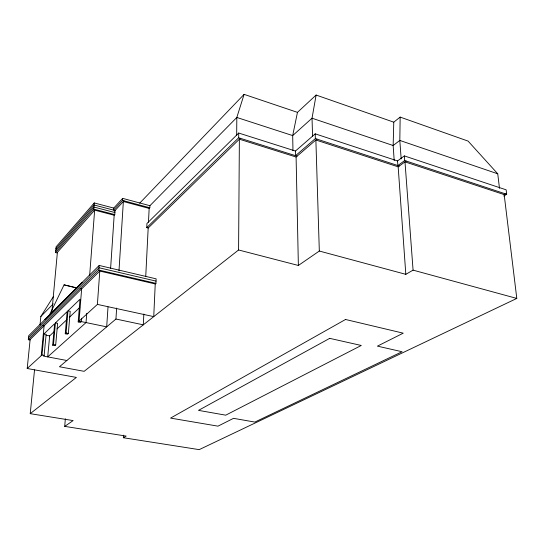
<?xml version="1.0" encoding="UTF-8"?>
<svg xmlns="http://www.w3.org/2000/svg" width="544" height="544" viewBox="0 0 544 544"><rect width="100%" height="100%" fill="white"/><g stroke="black" fill="none" stroke-linecap="round" stroke-linejoin="round"><path stroke-width="0.82" d="M240.298 138.292L148.179 228.011L146.744 227.644L238.673 137.782L238.707 133.042L295.446 151.035L315.214 133.838L397.535 160.936L404.348 155.91L506.144 189.822L506.695 194.283L503.785 196.037M116.64 308.074L115.947 319.036L59.452 366.758L84.13 371.321L238.585 249.975L239.374 139.196L296.092 157.012L316.928 139.094M236.667 135.524L236.824 117.456L244.1 94.364L297.459 112.356L316.118 95.044L393.768 122.169L400.16 117.096L468.078 141.093L497.746 173.801L499.487 188.34M400.16 117.096L399.82 140.44L401.166 158.909M393.768 122.169L393.156 145.52L394.196 160.534M29.968 340.034L28.302 339.714L28.716 335.709L99.185 265.452L156.142 278.848L155.938 283.363L155.237 283.961L153.741 316.628L97.39 304.402L78.18 321.946L80.505 322.429L81.396 321.613L81.661 318.254M146.744 227.644L146.955 223.468L238.707 133.042M143.84 314.038L143.296 324.836L115.947 319.036M145.738 276.4L148.179 228.011M148.471 222.217L149.165 208.42L149.818 207.754L149.92 205.707L236.824 117.456L292.686 135.585L312.032 118.204L316.118 95.044M238.585 249.975L298.37 265.465L319.321 251.036L405.817 274.332L413.073 270.137L404.988 161.867L504.172 194.596L516.8 298.425L199.192 449.636L123.352 437.723L123.495 435.18M118.98 270.912L123.359 201.504L149.165 208.42M122.665 198.363L113.75 208.08L113.614 210.12L122.529 200.437L122.665 198.363L149.92 205.707M108.018 306.945L106.685 326.862L79.07 321.13L81.641 288.898L80.111 288.558M110.609 268.382L114.172 215.234L114.777 214.588L115.049 210.494L94.092 204.993L55.91 248.751M28.302 339.714L98.845 270.055L99.185 265.452M97.39 304.402L99.79 271.062L155.237 283.961M89.658 275.312L94.649 210.154L56.902 252.912L55.549 252.593L93.779 209.114L94.248 202.939L113.75 208.08M86.748 313.344L86.04 322.578L47.709 356.891L49.654 335.893L53.958 331.833M78.18 321.946L79.995 299.261L67.973 310.835L66.082 332.989L65.246 333.751L67.517 334.206L68.354 333.445L70.224 311.311L67.973 310.835M123.352 437.723L126.174 436.091L64.722 426.38L65.341 418.805M65.246 333.751L67.143 311.637L55.434 322.912L53.475 344.502L52.686 345.222L54.896 345.651L55.692 344.937L57.623 323.36L55.434 322.912M52.686 345.222L54.652 323.666L43.996 333.914L41.99 354.994L27.2 368.499L76.371 377.414L30.233 413.664L73.134 420.587L64.722 426.38M51.891 311.719L57.392 252.362M66.871 360.495L43.404 356.075L44.146 355.402L46.138 334.342L43.996 333.914M55.549 252.593L56.086 246.84L94.248 202.939M41.242 355.674L44.098 325.802L42.684 325.516M30.233 413.664L34.524 369.906M40.011 324.918L40.834 316.479L53.516 296.405M27.2 368.499L30.138 339.531L100.429 270.429M297.459 112.356L292.686 135.585L292.978 150.715M49.606 314.718L64.07 284.852L76.894 287.885M55.726 250.668L93.935 207.053L114.913 212.541M114.444 211.147L123.984 200.824M139.652 203.204L244.1 94.364M40.834 316.479L53.264 303.858M44.69 319.62L82.178 282.234M28.506 337.708L99.015 267.75L156.04 281.105M57.032 328.93L66.871 319.648M69.326 317.322L79.784 307.455M315.214 133.838L315.357 138.584L295.542 155.686L295.446 151.035M506.695 194.283L404.695 160.548L397.861 165.546L397.535 160.936M319.321 251.036L315.874 139.998L398.167 166.838L406.137 161.031M504.172 194.596L505.403 193.854M41.99 354.994L44.146 355.402M28.757 339.266L30.138 339.531M53.475 344.502L55.692 344.937M46.104 335.192L49.654 335.893M66.082 332.989L68.354 333.445M98.845 270.055L155.938 283.363M64.07 284.852L76.425 287.966M93.779 209.114L114.777 214.588M93.194 209.773L114.172 215.234M122.529 200.437L149.818 207.754M413.073 270.137L516.8 298.425M238.673 137.782L297.078 156.169M315.357 138.584L399.296 166.015M497.746 173.801L399.82 140.44L393.156 145.52L312.032 118.204L312.569 136.313M404.348 155.91L404.695 160.548M398.167 166.838L405.817 274.332M296.092 157.012L298.37 265.465M345.535 319.484L170.558 418.098L217.96 426.156L233.532 418.343L254.85 422.076L402.07 351.73L377.414 346.134L403.233 333.173L345.535 319.484M329.718 338.354L198.492 410.373L225.74 415.174L361.27 345.467L329.718 338.354"/></g></svg>
